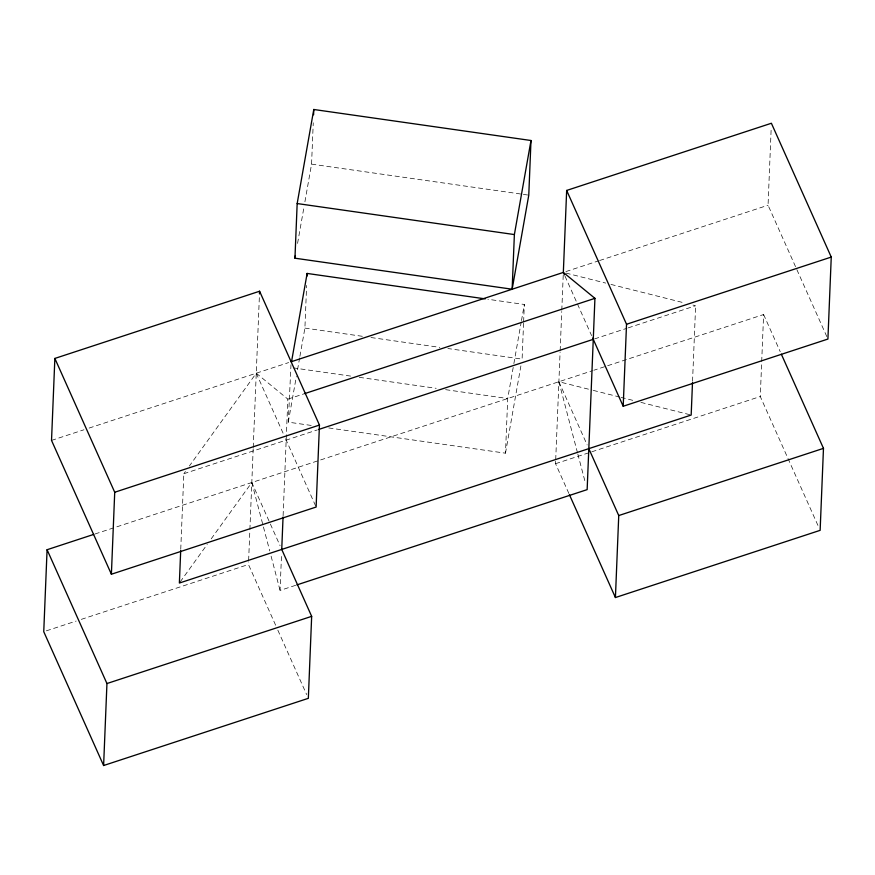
<?xml version="1.0" encoding="UTF-8"?>
<svg xmlns="http://www.w3.org/2000/svg" width="875" height="875" viewBox="0 0 875 875"><rect width="100%" height="100%" fill="white"/><g stroke="black" fill="none" stroke-linecap="round" stroke-linejoin="round"><path stroke-width="0.66" stroke-dasharray="4.38 3.28" d="M180.753 549.292L183.827 473.725L185.413 471.516M275.636 625.22L248.467 564.495L248.577 561.816M248.631 560.47L249.834 530.906M249.889 529.561L253.181 448.787M253.236 447.431L259.372 296.614M295.619 585.32L280.066 590.417L281.52 554.717M283.106 515.692L287.853 399.142L256.255 373.209L189.394 465.992M311.216 425.436L288.28 422.155L290.981 364.809M299.917 356.311L304.905 328.092L306.633 285.436M304.916 201.764L311.566 164.139L313.25 122.817M328.748 427.941L505.488 453.184L507.708 398.53L513.636 364.93M523.567 323.127L522.102 359.122L447.902 348.523M523.622 321.792L524.322 304.467L487.9 299.261M568.859 493.445L555.548 463.706L555.658 461.016M555.712 459.67L560.098 352.045M560.153 350.689L561.739 311.555M561.794 310.209L563.227 275.122M692.552 381.303L695.625 305.736L692.978 305.069M817.917 525.383L760.277 396.517L761.644 362.917M761.698 361.572L763.612 314.53L593.873 370.245M826.809 336.58L768.053 205.231L771.17 128.625M297.566 243.414L303.975 207.134M288.28 422.155L296.352 376.469M297.544 369.753L299.677 357.656M513.877 363.584L521.237 321.934M521.478 320.589L524.322 304.467M505.488 453.184L520.909 365.838M180.173 581.93L207.233 544.37M211.214 538.847L251.803 482.519L280.077 545.716M51.527 440.409L83.923 429.778M89.108 428.072L288.641 362.578M565.928 271.567L598.314 260.936M599.616 260.52L768.053 205.231M287.853 399.142L304.697 393.608M183.827 473.725L317.275 429.92M594.562 338.909L626.948 328.278M628.25 327.852L695.625 305.736M95.025 533.98L592.572 370.672M46.342 630.842L76.147 621.064M81.32 619.358L248.467 564.495M555.548 463.706L590.537 452.222M591.828 451.795L760.277 396.517M311.566 164.139L522.025 194.195M523.37 194.392L528.773 195.158M304.905 328.092L362.906 336.383M371 337.531L439.808 347.364M293.202 367.883L351.214 376.173M359.308 377.333L436.209 388.314M445.648 389.659L507.708 398.53M565.983 273.088L605.664 283.084M610.958 284.419L685.038 303.078M577.5 452.791L558.884 381.73L591.959 390.053M593.283 390.392L619.741 397.053M621.064 397.381L634.287 400.717M640.905 402.38L691.173 415.045M763.612 314.53L780.238 351.706M564.998 276.139L591.598 335.617M558.884 381.73L587.158 444.927M256.255 373.209L283.413 433.934M285.633 438.889L316.116 507.041M277.845 630.175L306.666 694.608M577.839 454.103L585.43 483.055M251.803 482.519L269.73 550.944M271.108 556.205L280.066 590.417"/><path stroke-width="1.31" d="M93.734 534.406L47.086 549.719L43.75 631.695L103.611 765.516L308.339 698.327L311.664 616.35L281.739 549.434L283.052 517.048M54.862 358.433L51.527 440.409L111.388 574.23L316.116 507.041L319.452 425.064L259.58 291.233L54.862 358.433L114.723 492.253L111.388 574.23M103.611 765.516L106.947 683.539L47.086 549.719M180.698 550.638L179.375 583.034L691.173 415.045L692.497 382.659M259.47 293.923L259.58 291.233M294.952 258.202L297.172 203.547L313.786 109.484L530.994 140.503L528.773 195.158L512.148 289.22L294.952 258.202L295.422 255.511M307.016 276.106L307.125 273.438L485.198 298.878M313.578 114.811L313.786 109.484M512.148 289.22L514.38 234.566L530.994 140.503M592.714 338.1L623.197 406.252L827.914 339.052L831.25 257.075L771.389 123.255L566.661 190.444L563.336 272.42L564.441 274.903M291.233 361.736L563.336 272.42L594.934 298.342L587.147 489.628L296.909 584.894M781.342 354.189L823.473 448.361L820.138 530.337L615.42 597.538L618.745 515.55L588.82 448.645M623.197 406.252L626.533 324.264L566.661 190.444M291.452 362.13L307.125 273.438M304.697 393.608L594.934 298.342M114.723 492.253L319.452 425.064M626.533 324.264L831.25 257.075M318.577 429.494L593.261 339.336M106.947 683.539L311.664 616.35M618.745 515.55L823.473 448.361M297.172 203.547L514.38 234.566M569.406 494.681L615.42 597.538"/></g></svg>
